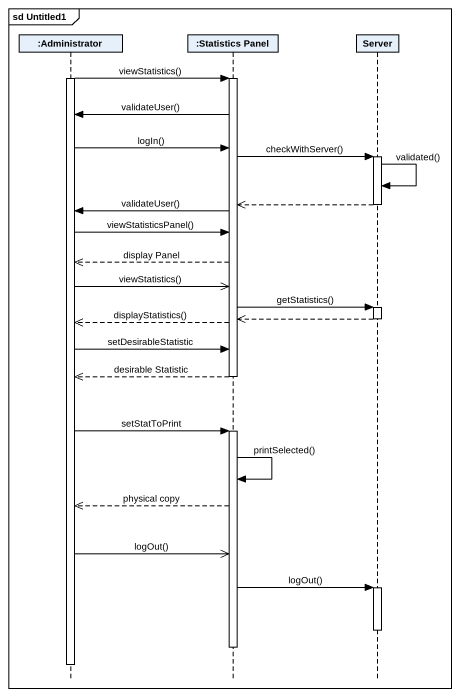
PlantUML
@startuml
mainframe sd Untitled1
hide footbox
participant ":Administrator" as Administrator
participant ":Statistics Panel" as Statistics_Panel
participant Server

activate Administrator
Administrator -> Statistics_Panel : viewStatistics()
activate Statistics_Panel
Statistics_Panel -> Administrator : validateUser()
Administrator -> Statistics_Panel : logIn()
Statistics_Panel -> Server : checkWithServer()
activate Server
Server -> Server : validated()
Server -->> Statistics_Panel
deactivate Server
Statistics_Panel -> Administrator : validateUser()
Administrator -> Statistics_Panel : viewStatisticsPanel()
Statistics_Panel -->> Administrator : display Panel
Administrator ->> Statistics_Panel : viewStatistics()
Statistics_Panel -> Server : getStatistics()
activate Server
Server -->> Statistics_Panel
deactivate Server
Statistics_Panel -->> Administrator : displayStatistics()
Administrator -> Statistics_Panel : setDesirableStatistic
Statistics_Panel -->> Administrator : desirable Statistic
deactivate Statistics_Panel
Administrator -> Statistics_Panel : setStatToPrint
activate Statistics_Panel
Statistics_Panel -> Statistics_Panel : printSelected()
Statistics_Panel -->> Administrator : physical copy
Administrator ->> Statistics_Panel : logOut()
Statistics_Panel -> Server : logOut()
activate Server
deactivate Server
deactivate Statistics_Panel
deactivate Administrator
@enduml
